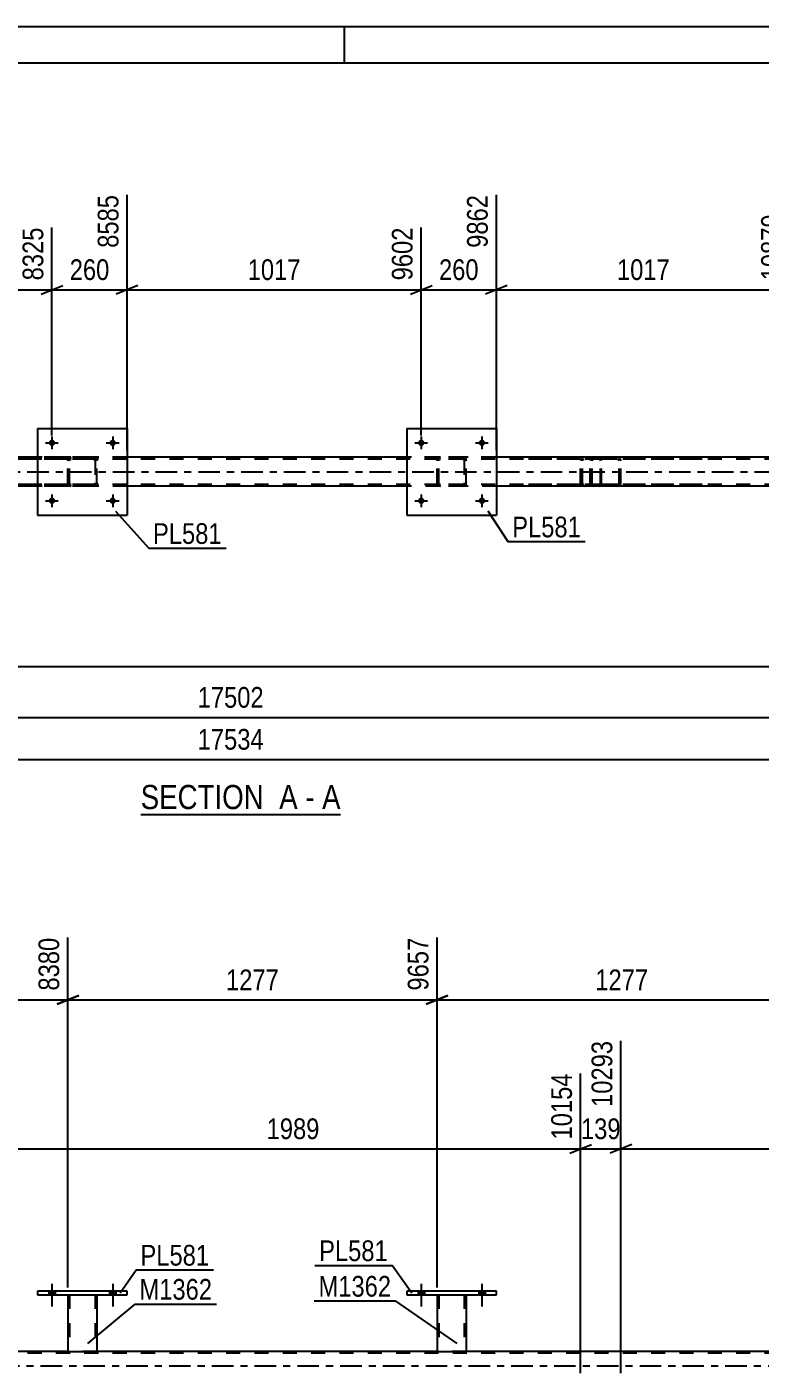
# Model space of a CAD drawing. Header units: millimetres. Extents: x -48 to 793, y -409 to 185.
# Drawn here: x 329.5 to 431, y -1 to 185.1 of the extents above; entities that cross this region are included whole.
import ezdxf

# ---------------------------------------------------------------- set-up
doc = ezdxf.new("R2010")
doc.units = ezdxf.units.MM
doc.linetypes.add('DXK_LINE_DOT2', pattern=[3.9198, 1.9599, -1.9599])
doc.linetypes.add('DXK_LINE_DOT3', pattern=[5.9187, 2.979, -0.9799, 0.9799, -0.9799])
doc.styles.add('Arial Narrow', font='ARIALN.TTF', dxfattribs={"height": 0.2})

# ---------------------------------------------------------------- blocks, each defined once
blk = doc.blocks.new('Unknown-122568784-1133 - 17325')
at = {"color": 5, "linetype": 'Continuous'}
for p, q in [((793.49, 185.13), (-47.51, 185.13)), ((373.49, 180.13), (373.49, 185.13)), ((788.49, 180.13), (-42.51, 180.13))]:
    blk.add_line(p, q, dxfattribs=at)
blk = doc.blocks.new('Unknown-122568784-11 - 3869')
at = {"color": 6, "linetype": 'Continuous'}
blk.add_line((345.29, 76.23), (372.94, 76.23), dxfattribs=at)
at = {"color": 0, "linetype": 'Continuous'}
for points in [[(363.4, 76.98), (363.4, 80.48), (345.29, 80.48), (345.29, 76.98)], [(367.01, 76.98), (367.01, 80.48), (364.45, 80.48), (364.45, 76.98)], [(369.33, 76.98), (369.33, 80.48), (368.06, 80.48), (368.06, 76.98)], [(372.94, 76.98), (372.94, 80.48), (370.38, 80.48), (370.38, 76.98)]]:
    blk.add_wipeout(points, dxfattribs=at)
at = {"color": 7, "linetype": 'Continuous', "style": 'Arial Narrow'}
for s, p in [('SECTION ', (345.29, 76.98)), ('A', (364.45, 76.98)), ('A', (370.38, 76.98)), ('-', (368.06, 76.98))]:
    blk.add_text(s, height=3.34, dxfattribs=at).set_placement(p)
blk = doc.blocks.new('Part-122568784-4016 - 3869')
at = {"color": 7, "linetype": 'DXK_LINE_DOT2'}
for p, q in [((407.5, 125.31), (407.46, 125.14)), ((407.46, 122.1), (407.46, 125.14)), ((407.5, 125.32), (407.5, 125.31)), ((407.72, 125.14), (407.74, 125.23)), ((407.72, 122.1), (407.72, 125.14)), ((407.74, 125.23), (407.79, 125.31)), ((407.97, 125.62), (407.78, 125.58)), ((407.79, 125.31), (407.88, 125.36)), ((407.88, 125.36), (407.97, 125.38)), ((422.96, 125.62), (407.97, 125.62)), ((422.96, 125.38), (407.97, 125.38)), ((411.4, 125.58), (411.21, 125.62)), ((411.21, 125.38), (411.31, 125.36)), ((411.31, 125.36), (411.39, 125.31)), ((411.39, 125.31), (411.44, 125.23)), ((411.44, 125.23), (411.46, 125.14)), ((411.46, 122.1), (411.46, 125.14)), ((411.68, 125.31), (411.68, 125.32)), ((411.72, 125.14), (411.68, 125.31)), ((411.72, 122.1), (411.72, 125.14)), ((407.46, 122.1), (407.48, 122.01)), ((407.48, 122.01), (407.5, 121.92)), ((407.74, 122.01), (407.72, 122.1)), ((407.79, 121.93), (407.74, 122.01)), ((407.78, 121.66), (407.97, 121.62)), ((407.88, 121.88), (407.79, 121.93)), ((407.97, 121.86), (407.88, 121.88)), ((422.96, 121.86), (407.97, 121.86)), ((422.96, 121.62), (407.97, 121.62)), ((411.31, 121.88), (411.21, 121.86)), ((411.21, 121.62), (411.4, 121.66)), ((411.39, 121.93), (411.31, 121.88)), ((411.44, 122.01), (411.39, 121.93)), ((411.46, 122.1), (411.44, 122.01)), ((411.68, 121.92), (411.7, 122.01)), ((411.7, 122.01), (411.72, 122.1))]:
    blk.add_line(p, q, dxfattribs=at)
for centre, start, end in [((407.95, 125.12), 110.7583, 155.68), ((411.23, 125.12), 24.32, 69.2417), ((407.95, 122.12), 204.32, 249.2417), ((411.23, 122.12), 290.7583, 335.68)]:
    blk.add_arc(centre, 0.496, start, end, dxfattribs=at)
blk = doc.blocks.new('Part-122568784-4022 - 3869')
at = {"color": 7, "linetype": 'DXK_LINE_DOT2'}
for p, q in [((700.07, 125.38), (57.33, 125.38)), ((700.07, 125.62), (75.61, 125.62)), ((343.41, 125.62), (331.01, 125.62)), ((394.49, 125.62), (382.09, 125.62)), ((700.07, 121.86), (57.33, 121.86)), ((343.41, 121.62), (331.01, 121.62)), ((394.49, 121.62), (382.09, 121.62))]:
    blk.add_line(p, q, dxfattribs=at)
at = {"color": 2, "linetype": 'Continuous'}
for p, q in [((331.01, 125.62), (292.33, 125.62)), ((382.09, 125.62), (343.41, 125.62)), ((433.17, 125.62), (394.49, 125.62)), ((331.01, 121.62), (292.33, 121.62)), ((382.09, 121.62), (343.41, 121.62)), ((433.17, 121.62), (394.49, 121.62))]:
    blk.add_line(p, q, dxfattribs=at)
at = {"color": 7, "linetype": 'DXK_LINE_DOT3'}
blk.add_line((57.33, 123.62), (700.07, 123.62), dxfattribs=at)
blk = doc.blocks.new('Part-122568784-3949 - 3869')
at = {"color": 2, "linetype": 'Continuous'}
for p, q in [((331.01, 129.62), (331.01, 117.62)), ((331.01, 129.62), (343.41, 129.62)), ((343.41, 129.62), (343.41, 117.62)), ((331.01, 117.62), (343.41, 117.62))]:
    blk.add_line(p, q, dxfattribs=at)
blk = doc.blocks.new('Part-122568784-3950 - 3869')
at = {"color": 7, "linetype": 'DXK_LINE_DOT2'}
for p, q in [((335.21, 125.14), (335.25, 125.32)), ((335.25, 125.32), (335.21, 125.14)), ((335.21, 122.1), (335.21, 125.14)), ((335.45, 125.14), (335.47, 125.23)), ((335.45, 122.1), (335.45, 125.14)), ((335.47, 125.23), (335.52, 125.31)), ((335.51, 125.58), (335.69, 125.62)), ((335.69, 125.62), (335.51, 125.58)), ((335.52, 125.31), (335.6, 125.36)), ((335.6, 125.36), (335.69, 125.38)), ((338.73, 125.62), (335.69, 125.62)), ((338.73, 125.38), (335.69, 125.38)), ((338.73, 125.62), (338.91, 125.58)), ((338.91, 125.58), (338.73, 125.62)), ((338.73, 125.38), (338.82, 125.36)), ((338.82, 125.36), (338.9, 125.31)), ((338.9, 125.31), (338.95, 125.23)), ((338.95, 125.23), (338.97, 125.14)), ((338.97, 125.14), (338.97, 122.1)), ((339.17, 125.32), (339.21, 125.14)), ((339.21, 125.14), (339.17, 125.32)), ((339.21, 122.1), (339.21, 125.14)), ((335.25, 121.92), (335.21, 122.1)), ((335.21, 122.1), (335.25, 121.92)), ((335.47, 122.01), (335.45, 122.1)), ((335.52, 121.93), (335.47, 122.01)), ((335.69, 121.62), (335.51, 121.66)), ((335.51, 121.66), (335.69, 121.62)), ((335.6, 121.88), (335.52, 121.93)), ((335.69, 121.86), (335.6, 121.88)), ((338.73, 121.86), (335.69, 121.86)), ((338.73, 121.62), (335.69, 121.62)), ((338.82, 121.88), (338.73, 121.86)), ((338.91, 121.66), (338.73, 121.62)), ((338.73, 121.62), (338.91, 121.66)), ((338.9, 121.93), (338.82, 121.88)), ((338.95, 122.01), (338.9, 121.93)), ((338.97, 122.1), (338.95, 122.01)), ((339.21, 122.1), (339.17, 121.92)), ((339.17, 121.92), (339.21, 122.1))]:
    blk.add_line(p, q, dxfattribs=at)
at = {"color": 7, "linetype": 'DXK_LINE_DOT3'}
blk.add_line((337.21, 123.62), (337.21, 123.62), dxfattribs=at)
at = {"color": 7, "linetype": 'DXK_LINE_DOT2'}
for centre, start, end in [((335.69, 125.14), 112.5, 157.5), ((335.69, 125.14), 112.5, 157.5), ((338.73, 125.14), 22.5, 67.5), ((338.73, 125.14), 22.5, 67.5), ((335.69, 122.1), 202.5, 247.5), ((335.69, 122.1), 202.5, 247.5), ((338.73, 122.1), 292.5, 337.5), ((338.73, 122.1), 292.5, 337.5)]:
    blk.add_arc(centre, 0.48, start, end, dxfattribs=at)
blk = doc.blocks.new('Part-122568784-3994 - 3869')
at = {"color": 7, "linetype": 'DXK_LINE_DOT2'}
for p, q in [((408.74, 125.62), (396.58, 125.62)), ((408.74, 125.38), (396.58, 125.38)), ((406.18, 125.31), (406.14, 125.14)), ((406.14, 122.1), (406.14, 125.14)), ((406.18, 125.32), (406.18, 125.31)), ((406.4, 125.14), (406.42, 125.23)), ((406.4, 122.1), (406.4, 125.14)), ((406.42, 125.23), (406.47, 125.31)), ((406.65, 125.62), (406.46, 125.58)), ((406.47, 125.31), (406.55, 125.36)), ((406.55, 125.36), (406.65, 125.38)), ((407.46, 125.62), (407.46, 125.38)), ((408.84, 125.58), (408.74, 125.62)), ((408.74, 125.38), (408.79, 125.36)), ((408.79, 125.36), (408.83, 125.31)), ((408.83, 125.31), (408.86, 125.23)), ((408.93, 125.48), (408.84, 125.58)), ((408.86, 125.23), (408.87, 125.14)), ((408.87, 122.1), (408.87, 125.14)), ((408.99, 125.32), (408.93, 125.48)), ((409.01, 125.14), (408.99, 125.32)), ((409.01, 122.1), (409.01, 125.14)), ((408.74, 121.86), (396.58, 121.86)), ((408.74, 121.62), (396.58, 121.62)), ((406.14, 122.1), (406.16, 122.01)), ((406.16, 122.01), (406.18, 121.92)), ((406.42, 122.01), (406.4, 122.1)), ((406.47, 121.93), (406.42, 122.01)), ((406.46, 121.66), (406.65, 121.62)), ((406.55, 121.88), (406.47, 121.93)), ((406.65, 121.86), (406.55, 121.88)), ((407.46, 121.62), (407.46, 121.86)), ((408.79, 121.88), (408.74, 121.86)), ((408.74, 121.62), (408.84, 121.66)), ((408.83, 121.93), (408.79, 121.88)), ((408.86, 122.01), (408.83, 121.93)), ((408.84, 121.66), (408.93, 121.76)), ((408.87, 122.1), (408.86, 122.01)), ((408.93, 121.76), (408.99, 121.92)), ((408.99, 121.92), (409.01, 122.1))]:
    blk.add_line(p, q, dxfattribs=at)
for centre, start, end in [((406.63, 125.13), 111.1941, 156.1506), ((406.63, 122.12), 203.8494, 248.8059)]:
    blk.add_arc(centre, 0.492, start, end, dxfattribs=at)
blk = doc.blocks.new('Bolt-122568784-4074 - 3869')
at = {"linetype": 'Continuous'}
for points in [[(384.53, 119.62, -1), (383.65, 119.62, -1)], [(392.93, 119.62, -1), (392.05, 119.62, -1)]]:
    blk.add_hatch(color=1, dxfattribs=at).paths.add_polyline_path(points)
at = {"color": 1, "linetype": 'Continuous'}
for p, q in [((383.21, 119.62), (384.97, 119.62)), ((384.09, 120.5), (384.09, 118.74)), ((391.61, 119.62), (393.37, 119.62)), ((392.49, 120.5), (392.49, 118.74))]:
    blk.add_line(p, q, dxfattribs=at)
blk = doc.blocks.new('Bolt-122568784-4075 - 3869')
at = {"linetype": 'Continuous'}
for points in [[(384.53, 127.62, -1), (383.65, 127.62, -1)], [(392.93, 127.62, -1), (392.05, 127.62, -1)]]:
    blk.add_hatch(color=1, dxfattribs=at).paths.add_polyline_path(points)
at = {"color": 1, "linetype": 'Continuous'}
for p, q in [((384.09, 128.5), (384.09, 126.74)), ((392.49, 128.5), (392.49, 126.74)), ((383.21, 127.62), (384.97, 127.62)), ((391.61, 127.62), (393.37, 127.62))]:
    blk.add_line(p, q, dxfattribs=at)
blk = doc.blocks.new('Bolt-122568784-4076 - 3869')
at = {"linetype": 'Continuous'}
for points in [[(333.45, 119.62, -1), (332.57, 119.62, -1)], [(341.85, 119.62, -1), (340.97, 119.62, -1)]]:
    blk.add_hatch(color=1, dxfattribs=at).paths.add_polyline_path(points)
at = {"color": 1, "linetype": 'Continuous'}
for p, q in [((332.13, 119.62), (333.89, 119.62)), ((333.01, 120.5), (333.01, 118.74)), ((340.53, 119.62), (342.29, 119.62)), ((341.41, 120.5), (341.41, 118.74))]:
    blk.add_line(p, q, dxfattribs=at)
blk = doc.blocks.new('Bolt-122568784-4077 - 3869')
at = {"linetype": 'Continuous'}
for points in [[(333.45, 127.62, -1), (332.57, 127.62, -1)], [(341.85, 127.62, -1), (340.97, 127.62, -1)]]:
    blk.add_hatch(color=1, dxfattribs=at).paths.add_polyline_path(points)
at = {"color": 1, "linetype": 'Continuous'}
for p, q in [((333.01, 128.5), (333.01, 126.74)), ((341.41, 128.5), (341.41, 126.74)), ((332.13, 127.62), (333.89, 127.62)), ((340.53, 127.62), (342.29, 127.62))]:
    blk.add_line(p, q, dxfattribs=at)
blk = doc.blocks.new('Part-122568784-4078 - 3869')
at = {"color": 7, "linetype": 'DXK_LINE_DOT2'}
for p, q in [((322.36, 125.31), (322.33, 125.14)), ((322.33, 122.1), (322.33, 125.14)), ((322.37, 125.32), (322.36, 125.31)), ((322.58, 125.14), (322.6, 125.23)), ((322.58, 122.1), (322.58, 125.14)), ((322.6, 125.23), (322.66, 125.31)), ((322.84, 125.62), (322.64, 125.58)), ((322.66, 125.31), (322.74, 125.36)), ((322.74, 125.36), (322.84, 125.38)), ((337.83, 125.62), (322.84, 125.62)), ((337.83, 125.38), (322.84, 125.38)), ((326.27, 125.58), (326.07, 125.62)), ((326.07, 125.38), (326.17, 125.36)), ((326.17, 125.36), (326.26, 125.31)), ((326.26, 125.31), (326.31, 125.23)), ((326.31, 125.23), (326.33, 125.14)), ((326.33, 122.1), (326.33, 125.14)), ((326.55, 125.31), (326.55, 125.32)), ((326.59, 125.14), (326.55, 125.31)), ((326.59, 122.1), (326.59, 125.14)), ((322.33, 122.1), (322.35, 122.01)), ((322.35, 122.01), (322.37, 121.92)), ((322.6, 122.01), (322.58, 122.1)), ((322.66, 121.93), (322.6, 122.01)), ((322.64, 121.66), (322.84, 121.62)), ((322.74, 121.88), (322.66, 121.93)), ((322.84, 121.86), (322.74, 121.88)), ((337.83, 121.86), (322.84, 121.86)), ((337.83, 121.62), (322.84, 121.62)), ((326.17, 121.88), (326.07, 121.86)), ((326.07, 121.62), (326.27, 121.66)), ((326.26, 121.93), (326.17, 121.88)), ((326.31, 122.01), (326.26, 121.93)), ((326.33, 122.1), (326.31, 122.01)), ((326.55, 121.92), (326.57, 122.01)), ((326.57, 122.01), (326.59, 122.1))]:
    blk.add_line(p, q, dxfattribs=at)
for centre, start, end in [((322.82, 125.12), 110.7583, 155.68), ((326.09, 125.12), 24.32, 69.2417), ((322.82, 122.12), 204.32, 249.2417), ((326.09, 122.12), 290.7583, 335.68)]:
    blk.add_arc(centre, 0.496, start, end, dxfattribs=at)
blk = doc.blocks.new('Part-122568784-4134 - 3869')
at = {"color": 7, "linetype": 'DXK_LINE_DOT2'}
for p, q in [((386.29, 125.14), (386.33, 125.32)), ((386.33, 125.32), (386.29, 125.14)), ((386.29, 122.1), (386.29, 125.14)), ((386.53, 125.14), (386.55, 125.23)), ((386.53, 122.1), (386.53, 125.14)), ((386.55, 125.23), (386.6, 125.31)), ((386.59, 125.58), (386.77, 125.62)), ((386.77, 125.62), (386.59, 125.58)), ((386.6, 125.31), (386.68, 125.36)), ((386.68, 125.36), (386.77, 125.38)), ((389.81, 125.62), (386.77, 125.62)), ((389.81, 125.38), (386.77, 125.38)), ((389.81, 125.62), (389.99, 125.58)), ((389.99, 125.58), (389.81, 125.62)), ((389.81, 125.38), (389.9, 125.36)), ((389.9, 125.36), (389.98, 125.31)), ((389.98, 125.31), (390.03, 125.23)), ((390.03, 125.23), (390.05, 125.14)), ((390.05, 125.14), (390.05, 122.1)), ((390.25, 125.32), (390.29, 125.14)), ((390.29, 125.14), (390.25, 125.32)), ((390.29, 122.1), (390.29, 125.14)), ((386.33, 121.92), (386.29, 122.1)), ((386.29, 122.1), (386.33, 121.92)), ((386.55, 122.01), (386.53, 122.1)), ((386.6, 121.93), (386.55, 122.01)), ((386.77, 121.62), (386.59, 121.66)), ((386.59, 121.66), (386.77, 121.62)), ((386.68, 121.88), (386.6, 121.93)), ((386.77, 121.86), (386.68, 121.88)), ((389.81, 121.86), (386.77, 121.86)), ((389.81, 121.62), (386.77, 121.62)), ((389.9, 121.88), (389.81, 121.86)), ((389.99, 121.66), (389.81, 121.62)), ((389.81, 121.62), (389.99, 121.66)), ((389.98, 121.93), (389.9, 121.88)), ((390.03, 122.01), (389.98, 121.93)), ((390.05, 122.1), (390.03, 122.01)), ((390.29, 122.1), (390.25, 121.92)), ((390.25, 121.92), (390.29, 122.1))]:
    blk.add_line(p, q, dxfattribs=at)
at = {"color": 7, "linetype": 'DXK_LINE_DOT3'}
blk.add_line((388.29, 123.62), (388.29, 123.62), dxfattribs=at)
at = {"color": 7, "linetype": 'DXK_LINE_DOT2'}
for centre, start, end in [((386.77, 125.14), 112.5, 157.5), ((386.77, 125.14), 112.5, 157.5), ((389.81, 125.14), 22.5, 67.5), ((389.81, 125.14), 22.5, 67.5), ((386.77, 122.1), 202.5, 247.5), ((386.77, 122.1), 202.5, 247.5), ((389.81, 122.1), 292.5, 337.5), ((389.81, 122.1), 292.5, 337.5)]:
    blk.add_arc(centre, 0.48, start, end, dxfattribs=at)
blk = doc.blocks.new('Part-122568784-4158 - 3869')
at = {"color": 2, "linetype": 'Continuous'}
for p, q in [((382.09, 129.62), (382.09, 117.62)), ((382.09, 129.62), (394.49, 129.62)), ((394.49, 129.62), (394.49, 117.62)), ((382.09, 117.62), (394.49, 117.62))]:
    blk.add_line(p, q, dxfattribs=at)
blk = doc.blocks.new('Part-122568784-5223 - 5055')
at = {"color": 2, "linetype": 'Continuous'}
for p, q in [((386.29, 9.84), (386.29, 2)), ((390.29, 9.84), (390.29, 2)), ((386.29, 2), (390.29, 2))]:
    blk.add_line(p, q, dxfattribs=at)
at = {"color": 7, "linetype": 'DXK_LINE_DOT2'}
for p, q in [((386.29, 9.84), (390.29, 9.84)), ((386.29, 9.84), (386.29, 9.84)), ((386.29, 9.84), (386.29, 9.84)), ((386.53, 9.84), (386.53, 2)), ((390.05, 9.84), (390.05, 2)), ((390.29, 9.84), (390.29, 9.84)), ((390.29, 9.84), (390.29, 9.84)), ((389.99, 2), (390.03, 2)), ((389.99, 2), (390.03, 2)), ((390.03, 2), (390.05, 2)), ((390.03, 2), (390.05, 2))]:
    blk.add_line(p, q, dxfattribs=at)
blk = doc.blocks.new('Part-122568784-5410 - 5055')
at = {"color": 2, "linetype": 'Continuous'}
for p, q in [((331.01, 10.32), (331.01, 9.84)), ((343.41, 10.32), (331.01, 10.32)), ((331.01, 9.84), (343.41, 9.84)), ((343.41, 9.84), (343.41, 10.32))]:
    blk.add_line(p, q, dxfattribs=at)
blk = doc.blocks.new('Part-122568784-5289 - 5055')
at = {"color": 2, "linetype": 'Continuous'}
for p, q in [((335.21, 2), (288.13, 2)), ((386.29, 2), (339.21, 2)), ((437.37, 2), (390.29, 2))]:
    blk.add_line(p, q, dxfattribs=at)
at = {"color": 7, "linetype": 'DXK_LINE_DOT2'}
for p, q in [((339.21, 2), (335.21, 2)), ((390.29, 2), (386.29, 2)), ((700.07, 1.76), (0, 1.76))]:
    blk.add_line(p, q, dxfattribs=at)
at = {"color": 7, "linetype": 'DXK_LINE_DOT3'}
blk.add_line((0, 0), (700.07, 0), dxfattribs=at)
blk = doc.blocks.new('Part-122568784-5400 - 5055')
at = {"color": 2, "linetype": 'Continuous'}
for p, q in [((382.09, 10.32), (382.09, 9.84)), ((394.49, 10.32), (382.09, 10.32)), ((382.09, 9.84), (394.49, 9.84)), ((394.49, 9.84), (394.49, 10.32))]:
    blk.add_line(p, q, dxfattribs=at)
blk = doc.blocks.new('Bolt-122568784-5367 - 5055')
at = {"linetype": 'Continuous'}
for points in [[(383.65, 9.84), (384.53, 9.84), (384.53, 10.32), (383.65, 10.32)], [(392.05, 9.84), (392.93, 9.84), (392.93, 10.32), (392.05, 10.32)]]:
    blk.add_hatch(color=1, dxfattribs=at).paths.add_polyline_path(points)
at = {"color": 1, "linetype": 'Continuous'}
for p, q in [((384.09, 11.32), (384.09, 8.2)), ((392.49, 11.32), (392.49, 8.2)), ((383.65, 10.32), (383.65, 9.84)), ((384.53, 10.32), (384.53, 9.84)), ((392.05, 10.32), (392.05, 9.84)), ((392.93, 10.32), (392.93, 9.84))]:
    blk.add_line(p, q, dxfattribs=at)
blk = doc.blocks.new('Bolt-122568784-5368 - 5055')
at = {"linetype": 'Continuous'}
for points in [[(383.65, 9.84), (384.53, 9.84), (384.53, 10.32), (383.65, 10.32)], [(392.05, 9.84), (392.93, 9.84), (392.93, 10.32), (392.05, 10.32)]]:
    blk.add_hatch(color=1, dxfattribs=at).paths.add_polyline_path(points)
at = {"color": 1, "linetype": 'Continuous'}
for p, q in [((384.09, 11.32), (384.09, 8.2)), ((392.49, 11.32), (392.49, 8.2)), ((383.65, 10.32), (383.65, 9.84)), ((384.53, 10.32), (384.53, 9.84)), ((392.05, 10.32), (392.05, 9.84)), ((392.93, 10.32), (392.93, 9.84))]:
    blk.add_line(p, q, dxfattribs=at)
blk = doc.blocks.new('Part-122568784-5405 - 5055')
at = {"color": 2, "linetype": 'Continuous'}
for p, q in [((335.21, 9.84), (335.21, 2)), ((339.21, 9.84), (339.21, 2)), ((335.21, 2), (339.21, 2))]:
    blk.add_line(p, q, dxfattribs=at)
at = {"color": 7, "linetype": 'DXK_LINE_DOT2'}
for p, q in [((335.21, 9.84), (339.21, 9.84)), ((335.21, 9.84), (335.21, 9.84)), ((335.21, 9.84), (335.21, 9.84)), ((335.45, 9.84), (335.45, 2)), ((338.97, 9.84), (338.97, 2)), ((339.21, 9.84), (339.21, 9.84)), ((339.21, 9.84), (339.21, 9.84)), ((338.91, 2), (338.95, 2)), ((338.91, 2), (338.95, 2)), ((338.95, 2), (338.97, 2)), ((338.95, 2), (338.97, 2))]:
    blk.add_line(p, q, dxfattribs=at)
blk = doc.blocks.new('Bolt-122568784-5439 - 5055')
at = {"linetype": 'Continuous'}
for points in [[(332.57, 9.84), (333.45, 9.84), (333.45, 10.32), (332.57, 10.32)], [(340.97, 9.84), (341.85, 9.84), (341.85, 10.32), (340.97, 10.32)]]:
    blk.add_hatch(color=1, dxfattribs=at).paths.add_polyline_path(points)
at = {"color": 1, "linetype": 'Continuous'}
for p, q in [((333.01, 11.32), (333.01, 8.2)), ((341.41, 11.32), (341.41, 8.2)), ((332.57, 10.32), (332.57, 9.84)), ((333.45, 10.32), (333.45, 9.84)), ((340.97, 10.32), (340.97, 9.84)), ((341.85, 10.32), (341.85, 9.84))]:
    blk.add_line(p, q, dxfattribs=at)
blk = doc.blocks.new('Bolt-122568784-5519 - 5055')
at = {"linetype": 'Continuous'}
for points in [[(332.57, 9.84), (333.45, 9.84), (333.45, 10.32), (332.57, 10.32)], [(340.97, 9.84), (341.85, 9.84), (341.85, 10.32), (340.97, 10.32)]]:
    blk.add_hatch(color=1, dxfattribs=at).paths.add_polyline_path(points)
at = {"color": 1, "linetype": 'Continuous'}
for p, q in [((333.01, 11.32), (333.01, 8.2)), ((341.41, 11.32), (341.41, 8.2)), ((332.57, 10.32), (332.57, 9.84)), ((333.45, 10.32), (333.45, 9.84)), ((340.97, 10.32), (340.97, 9.84)), ((341.85, 10.32), (341.85, 9.84))]:
    blk.add_line(p, q, dxfattribs=at)
blk = doc.blocks.new('StraightDimension-122568784-4487 - 3869')
at = {"color": 7, "linetype": 'Continuous'}
blk.add_line((14.77, 83.85), (700.71, 83.85), dxfattribs=at)
at = {"color": 0}
blk.add_wipeout([(362.91, 84.6), (362.91, 88.8), (352.57, 88.8), (352.57, 84.6)], dxfattribs=at)
at = {"color": 3, "style": 'Arial Narrow'}
blk.add_text('17534', height=2.863, dxfattribs=at).set_placement((353.17, 85.2))
blk = doc.blocks.new('StraightDimension-122568784-4349 - 3869')
at = {"color": 7, "linetype": 'Continuous'}
blk.add_line((15.41, 96.7), (580.05, 96.7), dxfattribs=at)
blk = doc.blocks.new('StraightDimension-122568784-4508 - 3869')
at = {"color": 7, "linetype": 'Continuous'}
blk.add_line((15.41, 89.65), (700.07, 89.65), dxfattribs=at)
at = {"color": 0}
blk.add_wipeout([(362.91, 90.4), (362.91, 94.6), (352.57, 94.6), (352.57, 90.4)], dxfattribs=at)
at = {"color": 3, "style": 'Arial Narrow'}
blk.add_text('17502', height=2.863, dxfattribs=at).set_placement((353.17, 91))
blk = doc.blocks.new('StraightDimension-122568784-12253 - 3869')
at = {"color": 7, "linetype": 'Continuous'}
for p, q in [((394.49, 126.62), (394.49, 161.91)), ((435.17, 128.62), (435.17, 159.23)), ((395.99, 149.39), (392.99, 148.19)), ((433.67, 148.19), (436.67, 149.39)), ((394.49, 148.79), (435.17, 148.79))]:
    blk.add_line(p, q, dxfattribs=at)
at = {"color": 0, "linetype": 'Continuous'}
blk.add_wipeout([(434.57, 159.83), (430.37, 159.83), (430.37, 149.49), (434.57, 149.49)], dxfattribs=at)
at = {"color": 0}
blk.add_wipeout([(419.09, 149.54), (419.09, 153.74), (410.57, 153.74), (410.57, 149.54)], dxfattribs=at)
at = {"color": 3, "linetype": 'Continuous', "style": 'Arial Narrow'}
blk.add_text('10879', height=2.863, rotation=90.0002, dxfattribs=at).set_placement((433.97, 150.09))
at = {"color": 3, "style": 'Arial Narrow'}
blk.add_text('1017', height=2.863, dxfattribs=at).set_placement((411.17, 150.14))
blk = doc.blocks.new('StraightDimension-122568784-12254 - 3869')
at = {"color": 7, "linetype": 'Continuous'}
for p, q in [((394.49, 126.62), (394.49, 161.91)), ((384.09, 128.62), (384.09, 157.41)), ((382.59, 148.19), (385.59, 149.39)), ((395.99, 149.39), (392.99, 148.19)), ((384.09, 148.79), (394.49, 148.79))]:
    blk.add_line(p, q, dxfattribs=at)
at = {"color": 0}
blk.add_wipeout([(392.63, 149.54), (392.63, 153.74), (385.95, 153.74), (385.95, 149.54)], dxfattribs=at)
at = {"color": 3, "style": 'Arial Narrow'}
blk.add_text('260', height=2.863, dxfattribs=at).set_placement((386.55, 150.14))
at = {"color": 0, "linetype": 'Continuous'}
blk.add_wipeout([(393.89, 162.51), (389.69, 162.51), (389.69, 153.99), (393.89, 153.99)], dxfattribs=at)
at = {"color": 3, "linetype": 'Continuous', "style": 'Arial Narrow'}
blk.add_text('9862', height=2.863, rotation=90.0002, dxfattribs=at).set_placement((393.29, 154.59))
blk = doc.blocks.new('StraightDimension-122568784-12255 - 3869')
at = {"color": 7, "linetype": 'Continuous'}
for p, q in [((343.41, 126.62), (343.41, 161.91)), ((384.09, 128.62), (384.09, 157.41)), ((344.91, 149.39), (341.91, 148.19)), ((382.59, 148.19), (385.59, 149.39)), ((343.41, 148.79), (384.09, 148.79))]:
    blk.add_line(p, q, dxfattribs=at)
at = {"color": 0, "linetype": 'Continuous'}
blk.add_wipeout([(383.49, 158.01), (379.29, 158.01), (379.29, 149.49), (383.49, 149.49)], dxfattribs=at)
at = {"color": 0}
blk.add_wipeout([(368.01, 149.54), (368.01, 153.74), (359.49, 153.74), (359.49, 149.54)], dxfattribs=at)
at = {"color": 3, "linetype": 'Continuous', "style": 'Arial Narrow'}
blk.add_text('9602', height=2.863, rotation=90.0002, dxfattribs=at).set_placement((382.89, 150.09))
at = {"color": 3, "style": 'Arial Narrow'}
blk.add_text('1017', height=2.863, dxfattribs=at).set_placement((360.09, 150.14))
blk = doc.blocks.new('StraightDimension-122568784-12256 - 3869')
at = {"color": 7, "linetype": 'Continuous'}
for p, q in [((343.41, 126.62), (343.41, 161.91)), ((333.01, 128.62), (333.01, 157.41)), ((331.51, 148.19), (334.51, 149.39)), ((344.91, 149.39), (341.91, 148.19)), ((333.01, 148.79), (343.41, 148.79))]:
    blk.add_line(p, q, dxfattribs=at)
at = {"color": 0}
blk.add_wipeout([(341.55, 149.54), (341.55, 153.74), (334.87, 153.74), (334.87, 149.54)], dxfattribs=at)
at = {"color": 3, "style": 'Arial Narrow'}
blk.add_text('260', height=2.863, dxfattribs=at).set_placement((335.47, 150.14))
at = {"color": 0, "linetype": 'Continuous'}
blk.add_wipeout([(342.81, 162.51), (338.61, 162.51), (338.61, 153.99), (342.81, 153.99)], dxfattribs=at)
at = {"color": 3, "linetype": 'Continuous', "style": 'Arial Narrow'}
blk.add_text('8585', height=2.863, rotation=90.0002, dxfattribs=at).set_placement((342.21, 154.59))
blk = doc.blocks.new('StraightDimension-122568784-12257 - 3869')
at = {"color": 7, "linetype": 'Continuous'}
for p, q in [((292.33, 126.62), (292.33, 161.91)), ((333.01, 128.62), (333.01, 157.41)), ((293.83, 149.39), (290.83, 148.19)), ((331.51, 148.19), (334.51, 149.39)), ((292.33, 148.79), (333.01, 148.79))]:
    blk.add_line(p, q, dxfattribs=at)
at = {"color": 0, "linetype": 'Continuous'}
blk.add_wipeout([(332.41, 158.01), (328.21, 158.01), (328.21, 149.49), (332.41, 149.49)], dxfattribs=at)
at = {"color": 0}
blk.add_wipeout([(316.92, 149.54), (316.92, 153.74), (308.41, 153.74), (308.41, 149.54)], dxfattribs=at)
at = {"color": 3, "linetype": 'Continuous', "style": 'Arial Narrow'}
blk.add_text('8325', height=2.863, rotation=90.0002, dxfattribs=at).set_placement((331.81, 150.09))
at = {"color": 3, "style": 'Arial Narrow'}
blk.add_text('1017', height=2.863, dxfattribs=at).set_placement((309.01, 150.14))
blk = doc.blocks.new('StraightDimension-122568784-15828 - 5055')
at = {"color": 7, "linetype": 'Continuous'}
for p, q in [((411.72, -1), (411.72, 44.94)), ((406.14, -1), (406.14, 40.44)), ((404.64, 29.4), (407.64, 30.6)), ((406.14, 30), (411.72, 30)), ((413.22, 30.6), (410.22, 29.4))]:
    blk.add_line(p, q, dxfattribs=at)
at = {"color": 0}
blk.add_wipeout([(412.27, 30.75), (412.27, 34.95), (405.59, 34.95), (405.59, 30.75)], dxfattribs=at)
at = {"color": 3, "style": 'Arial Narrow'}
blk.add_text('139', height=2.863, dxfattribs=at).set_placement((406.19, 31.35))
at = {"color": 0, "linetype": 'Continuous'}
blk.add_wipeout([(411.12, 45.54), (406.92, 45.54), (406.92, 35.2), (411.12, 35.2)], dxfattribs=at)
at = {"color": 3, "linetype": 'Continuous', "style": 'Arial Narrow'}
blk.add_text('10293', height=2.863, rotation=90.0002, dxfattribs=at).set_placement((410.52, 35.8))
blk = doc.blocks.new('StraightDimension-122568784-6283 - 5055')
at = {"color": 7, "linetype": 'Continuous'}
for p, q in [((335.21, 10.84), (335.21, 59.21)), ((386.29, 10.84), (386.29, 59.21)), ((336.71, 51.19), (333.71, 49.99)), ((335.21, 50.59), (386.29, 50.59)), ((384.79, 49.99), (387.79, 51.19))]:
    blk.add_line(p, q, dxfattribs=at)
at = {"color": 0, "linetype": 'Continuous'}
blk.add_wipeout([(385.69, 59.81), (381.49, 59.81), (381.49, 51.29), (385.69, 51.29)], dxfattribs=at)
at = {"color": 0}
blk.add_wipeout([(365.01, 51.34), (365.01, 55.54), (356.49, 55.54), (356.49, 51.34)], dxfattribs=at)
at = {"color": 3, "linetype": 'Continuous', "style": 'Arial Narrow'}
blk.add_text('9657', height=2.863, rotation=90.0002, dxfattribs=at).set_placement((385.09, 51.89))
at = {"color": 3, "style": 'Arial Narrow'}
blk.add_text('1277', height=2.863, dxfattribs=at).set_placement((357.09, 51.94))
blk = doc.blocks.new('StraightDimension-122568784-6273 - 5055')
at = {"color": 7, "linetype": 'Continuous'}
for p, q in [((284.13, 10.84), (284.13, 59.21)), ((335.21, 10.84), (335.21, 59.21)), ((285.63, 51.19), (282.63, 49.99)), ((284.13, 50.59), (335.21, 50.59)), ((333.71, 49.99), (336.71, 51.19))]:
    blk.add_line(p, q, dxfattribs=at)
at = {"color": 0, "linetype": 'Continuous'}
blk.add_wipeout([(334.61, 59.81), (330.41, 59.81), (330.41, 51.29), (334.61, 51.29)], dxfattribs=at)
at = {"color": 0}
blk.add_wipeout([(313.92, 51.34), (313.92, 55.54), (305.41, 55.54), (305.41, 51.34)], dxfattribs=at)
at = {"color": 3, "linetype": 'Continuous', "style": 'Arial Narrow'}
blk.add_text('8380', height=2.863, rotation=90.0002, dxfattribs=at).set_placement((334.01, 51.89))
at = {"color": 3, "style": 'Arial Narrow'}
blk.add_text('1277', height=2.863, dxfattribs=at).set_placement((306.01, 51.94))
blk = doc.blocks.new('StraightDimension-122568784-6293 - 5055')
at = {"color": 7, "linetype": 'Continuous'}
for p, q in [((437.37, 10.84), (437.37, 61.03)), ((386.29, 10.84), (386.29, 59.21)), ((387.79, 51.19), (384.79, 49.99)), ((386.29, 50.59), (437.37, 50.59)), ((435.87, 49.99), (438.87, 51.19))]:
    blk.add_line(p, q, dxfattribs=at)
at = {"color": 0, "linetype": 'Continuous'}
blk.add_wipeout([(436.77, 61.63), (432.57, 61.63), (432.57, 51.29), (436.77, 51.29)], dxfattribs=at)
at = {"color": 0}
blk.add_wipeout([(416.09, 51.34), (416.09, 55.54), (407.57, 55.54), (407.57, 51.34)], dxfattribs=at)
at = {"color": 3, "linetype": 'Continuous', "style": 'Arial Narrow'}
blk.add_text('10934', height=2.863, rotation=90.0002, dxfattribs=at).set_placement((436.17, 51.89))
at = {"color": 3, "style": 'Arial Narrow'}
blk.add_text('1277', height=2.863, dxfattribs=at).set_placement((408.17, 51.94))
blk = doc.blocks.new('StraightDimension-122568784-15827 - 5055')
at = {"color": 7, "linetype": 'Continuous'}
for p, q in [((411.72, -1), (411.72, 44.94)), ((491.28, -1), (491.28, 40.44)), ((413.22, 30.6), (410.22, 29.4)), ((411.72, 30), (491.28, 30)), ((489.78, 29.4), (492.78, 30.6))]:
    blk.add_line(p, q, dxfattribs=at)
at = {"color": 0, "linetype": 'Continuous'}
blk.add_wipeout([(490.68, 41.04), (486.48, 41.04), (486.48, 30.7), (490.68, 30.7)], dxfattribs=at)
at = {"color": 0}
blk.add_wipeout([(455.76, 30.75), (455.76, 34.95), (447.24, 34.95), (447.24, 30.75)], dxfattribs=at)
at = {"color": 3, "linetype": 'Continuous', "style": 'Arial Narrow'}
blk.add_text('12282', height=2.863, rotation=90.0002, dxfattribs=at).set_placement((490.08, 31.3))
at = {"color": 3, "style": 'Arial Narrow'}
blk.add_text('1989', height=2.863, dxfattribs=at).set_placement((447.84, 31.35))
blk = doc.blocks.new('StraightDimension-122568784-15829 - 5055')
at = {"color": 7, "linetype": 'Continuous'}
for p, q in [((326.59, -1), (326.59, 43.11)), ((406.14, -1), (406.14, 40.44)), ((328.09, 30.6), (325.09, 29.4)), ((326.59, 30), (406.14, 30)), ((404.64, 29.4), (407.64, 30.6))]:
    blk.add_line(p, q, dxfattribs=at)
at = {"color": 0, "linetype": 'Continuous'}
blk.add_wipeout([(405.54, 41.04), (401.34, 41.04), (401.34, 30.7), (405.54, 30.7)], dxfattribs=at)
at = {"color": 0}
blk.add_wipeout([(370.62, 30.75), (370.62, 34.95), (362.11, 34.95), (362.11, 30.75)], dxfattribs=at)
at = {"color": 3, "linetype": 'Continuous', "style": 'Arial Narrow'}
blk.add_text('10154', height=2.863, rotation=90.0002, dxfattribs=at).set_placement((404.94, 31.3))
at = {"color": 3, "style": 'Arial Narrow'}
blk.add_text('1989', height=2.863, dxfattribs=at).set_placement((362.71, 31.35))
blk = doc.blocks.new('Mark-122568784-3945 - 3869')
at = {"color": 0}
blk.add_wipeout([(356.5, 113.65), (356.5, 116.65), (346.99, 116.65), (346.99, 113.65)], dxfattribs=at)
blk.add_wipeout([(356.5, 113.65), (356.5, 116.65), (346.99, 116.65), (346.99, 113.65)], dxfattribs=at)
at = {"color": 30, "linetype": 'Continuous'}
for p, q in [((341.79, 118.17), (346.39, 113.05)), ((346.39, 113.05), (357.1, 113.05))]:
    blk.add_line(p, q, dxfattribs=at)
at = {"color": 3, "style": 'Arial Narrow'}
blk.add_text('PL581', height=2.863, dxfattribs=at).set_placement((346.99, 113.65))
blk = doc.blocks.new('Mark-122568784-4154 - 3869')
at = {"color": 0}
blk.add_wipeout([(406.18, 114.56), (406.18, 117.56), (396.68, 117.56), (396.68, 114.56)], dxfattribs=at)
blk.add_wipeout([(406.18, 114.56), (406.18, 117.56), (396.68, 117.56), (396.68, 114.56)], dxfattribs=at)
at = {"color": 30, "linetype": 'Continuous'}
for p, q in [((393.31, 118.21), (396.08, 113.96)), ((396.08, 113.96), (406.78, 113.96))]:
    blk.add_line(p, q, dxfattribs=at)
at = {"color": 3, "style": 'Arial Narrow'}
blk.add_text('PL581', height=2.863, dxfattribs=at).set_placement((396.68, 114.56))
blk = doc.blocks.new('Mark-122568784-5219 - 5055')
at = {"color": 0}
blk.add_wipeout([(379.94, 9.57), (379.94, 12.57), (369.89, 12.57), (369.89, 9.57)], dxfattribs=at)
blk.add_wipeout([(379.94, 9.57), (379.94, 12.57), (369.89, 12.57), (369.89, 9.57)], dxfattribs=at)
at = {"color": 30, "linetype": 'Continuous'}
for p in [(369.29, 8.97), (389.06, 3.1)]:
    blk.add_line(p, (380.54, 8.97), dxfattribs=at)
at = {"color": 3, "style": 'Arial Narrow'}
blk.add_text('M1362', height=2.863, dxfattribs=at).set_placement((369.89, 9.57))
blk = doc.blocks.new('Mark-122568784-5396 - 5055')
at = {"color": 0}
blk.add_wipeout([(379.47, 14.48), (379.47, 17.48), (369.97, 17.48), (369.97, 14.48)], dxfattribs=at)
blk.add_wipeout([(379.47, 14.48), (379.47, 17.48), (369.97, 17.48), (369.97, 14.48)], dxfattribs=at)
at = {"color": 30, "linetype": 'Continuous'}
for p in [(369.37, 13.88), (382.8, 10.07)]:
    blk.add_line(p, (380.07, 13.88), dxfattribs=at)
at = {"color": 3, "style": 'Arial Narrow'}
blk.add_text('PL581', height=2.863, dxfattribs=at).set_placement((369.97, 14.48))
blk = doc.blocks.new('Mark-122568784-5401 - 5055')
at = {"color": 0}
blk.add_wipeout([(355.17, 9.15), (355.17, 12.15), (345.12, 12.15), (345.12, 9.15)], dxfattribs=at)
blk.add_wipeout([(355.17, 9.15), (355.17, 12.15), (345.12, 12.15), (345.12, 9.15)], dxfattribs=at)
at = {"color": 30, "linetype": 'Continuous'}
for p, q in [((337.98, 3.1), (344.52, 8.55)), ((344.52, 8.55), (355.77, 8.55))]:
    blk.add_line(p, q, dxfattribs=at)
at = {"color": 3, "style": 'Arial Narrow'}
blk.add_text('M1362', height=2.863, dxfattribs=at).set_placement((345.12, 9.15))
blk = doc.blocks.new('Mark-122568784-5406 - 5055')
at = {"color": 0}
blk.add_wipeout([(354.77, 13.86), (354.77, 16.86), (345.26, 16.86), (345.26, 13.86)], dxfattribs=at)
blk.add_wipeout([(354.77, 13.86), (354.77, 16.86), (345.26, 16.86), (345.26, 13.86)], dxfattribs=at)
at = {"color": 30, "linetype": 'Continuous'}
for p, q in [((342.45, 10.09), (344.66, 13.26)), ((344.66, 13.26), (355.37, 13.26))]:
    blk.add_line(p, q, dxfattribs=at)
at = {"color": 3, "style": 'Arial Narrow'}
blk.add_text('PL581', height=2.863, dxfattribs=at).set_placement((345.26, 13.86))

msp = doc.modelspace()

# ---------------------------------------------------------------- block references
for name in ['Unknown-122568784-1133 - 17325', 'Part-122568784-3949 - 3869', 'Bolt-122568784-4077 - 3869', 'Part-122568784-4158 - 3869', 'Bolt-122568784-4075 - 3869', 'Part-122568784-4022 - 3869', 'Part-122568784-4078 - 3869', 'Part-122568784-3950 - 3869', 'Part-122568784-4134 - 3869', 'Part-122568784-3994 - 3869', 'Part-122568784-4016 - 3869', 'Bolt-122568784-4076 - 3869', 'Bolt-122568784-4074 - 3869', 'Bolt-122568784-5439 - 5055', 'Bolt-122568784-5519 - 5055', 'Bolt-122568784-5367 - 5055', 'Bolt-122568784-5368 - 5055', 'Part-122568784-5410 - 5055', 'Part-122568784-5405 - 5055', 'Part-122568784-5400 - 5055', 'Part-122568784-5223 - 5055', 'Part-122568784-5289 - 5055']:
    msp.add_blockref(name, (0, 0))

# ---------------------------------------------------------------- next in the draw order: block references
for name in ['StraightDimension-122568784-12253 - 3869', 'StraightDimension-122568784-4487 - 3869', 'Unknown-122568784-11 - 3869', 'StraightDimension-122568784-6283 - 5055', 'StraightDimension-122568784-15828 - 5055']:
    msp.add_blockref(name, (0, 0))

# ---------------------------------------------------------------- next in the draw order: block references
for name in ['StraightDimension-122568784-12254 - 3869', 'StraightDimension-122568784-4349 - 3869', 'StraightDimension-122568784-6293 - 5055', 'StraightDimension-122568784-6273 - 5055']:
    msp.add_blockref(name, (0, 0))

# ---------------------------------------------------------------- next in the draw order: block references
for name in ['StraightDimension-122568784-12255 - 3869', 'StraightDimension-122568784-4508 - 3869', 'StraightDimension-122568784-15827 - 5055', 'StraightDimension-122568784-15829 - 5055']:
    msp.add_blockref(name, (0, 0))

# ---------------------------------------------------------------- next in the draw order: block references
for name in ['StraightDimension-122568784-12256 - 3869', 'Mark-122568784-3945 - 3869', 'Mark-122568784-4154 - 3869', 'Mark-122568784-5401 - 5055', 'Mark-122568784-5219 - 5055']:
    msp.add_blockref(name, (0, 0))

# ---------------------------------------------------------------- next in the draw order: block references
for name in ['StraightDimension-122568784-12257 - 3869', 'Mark-122568784-5406 - 5055', 'Mark-122568784-5396 - 5055']:
    msp.add_blockref(name, (0, 0))

doc.saveas('drawing.dxf')
